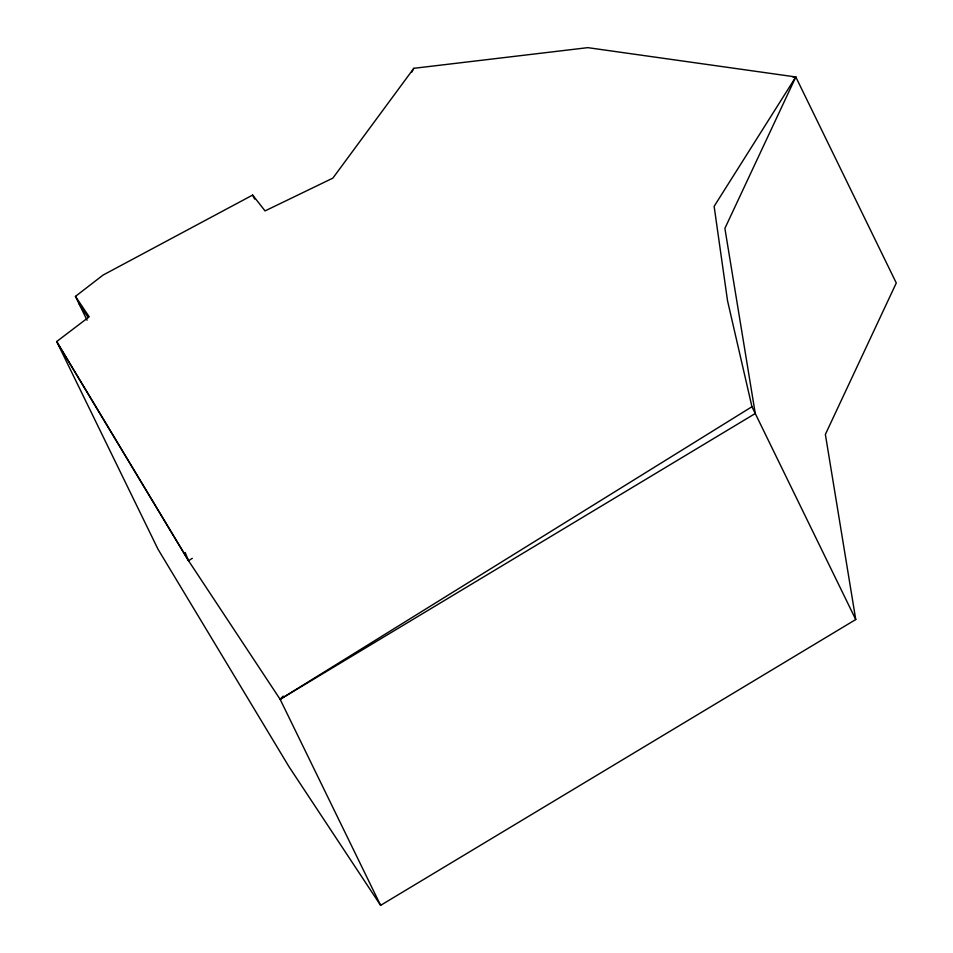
<?xml version="1.0" encoding="UTF-8"?>
<svg xmlns="http://www.w3.org/2000/svg" width="953" height="953" viewBox="0 0 953 953"><rect width="100%" height="100%" fill="white"/><g stroke="black" fill="none" stroke-linecap="round" stroke-linejoin="round"><path stroke-width="1.43" d="M792.836 76.895L795.803 76.967L724.888 228.386L755.264 413.507L280.134 699.335L380.616 905.35L855.746 619.533L825.369 434.413L896.285 282.993L795.803 76.967L587.822 47.65L413.816 68.318L332.859 178.128L265.053 210.911L252.652 195.067L103.103 275.048L75.442 296.395L87.068 320.22M411.732 72.249L413.816 68.318M795.803 76.967L714.131 206.336L727.532 300.767L751.953 406.728L855.746 619.533M57.514 343.163L188.515 560.686L280.134 699.335L283.196 696.095M380.616 905.35L288.997 766.7L157.995 549.19L56.715 341.531L89.213 316.825L75.442 296.395M56.715 341.531L188.515 560.686L192.315 558.339M280.134 699.335L751.953 406.728M79.23 304.162L88.152 317.409M252.652 195.067L254.606 199.07M185.18 552.454L188.515 560.686"/></g></svg>
